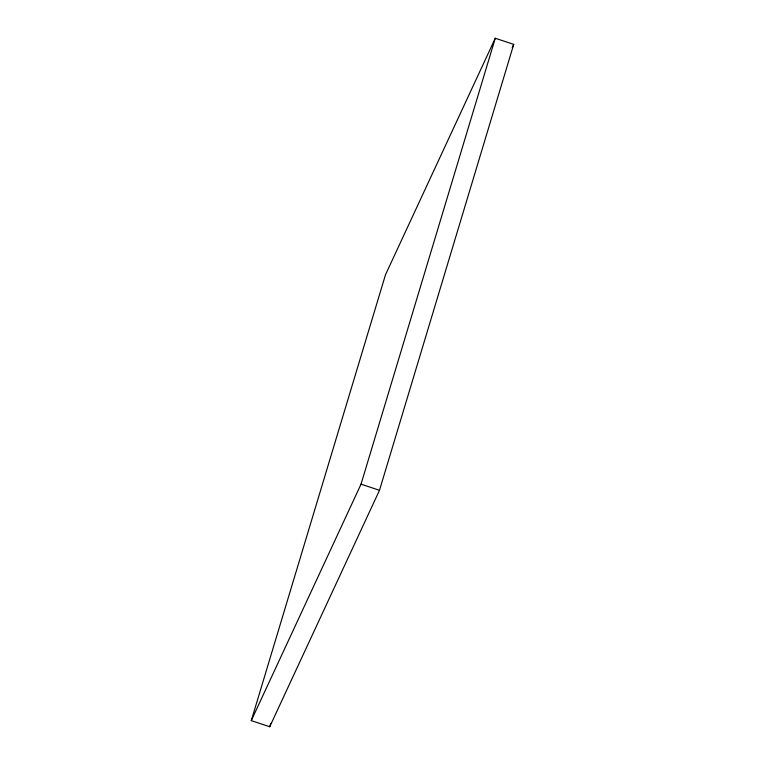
<?xml version="1.0" encoding="UTF-8"?>
<svg xmlns="http://www.w3.org/2000/svg" width="765" height="765" viewBox="0 0 765 765"><rect width="100%" height="100%" fill="white"/><g stroke="black" fill="none" stroke-linecap="round" stroke-linejoin="round"><path stroke-width="1.15" d="M251.274 720.63L385.512 274.702L495.271 38.25L513.726 44.37L379.488 490.298L269.729 726.75L251.274 720.63L361.032 484.168L495.271 38.25M269.729 726.75L270.762 723.317M512.225 47.612L513.726 44.37M361.032 484.168L379.488 490.298"/></g></svg>
